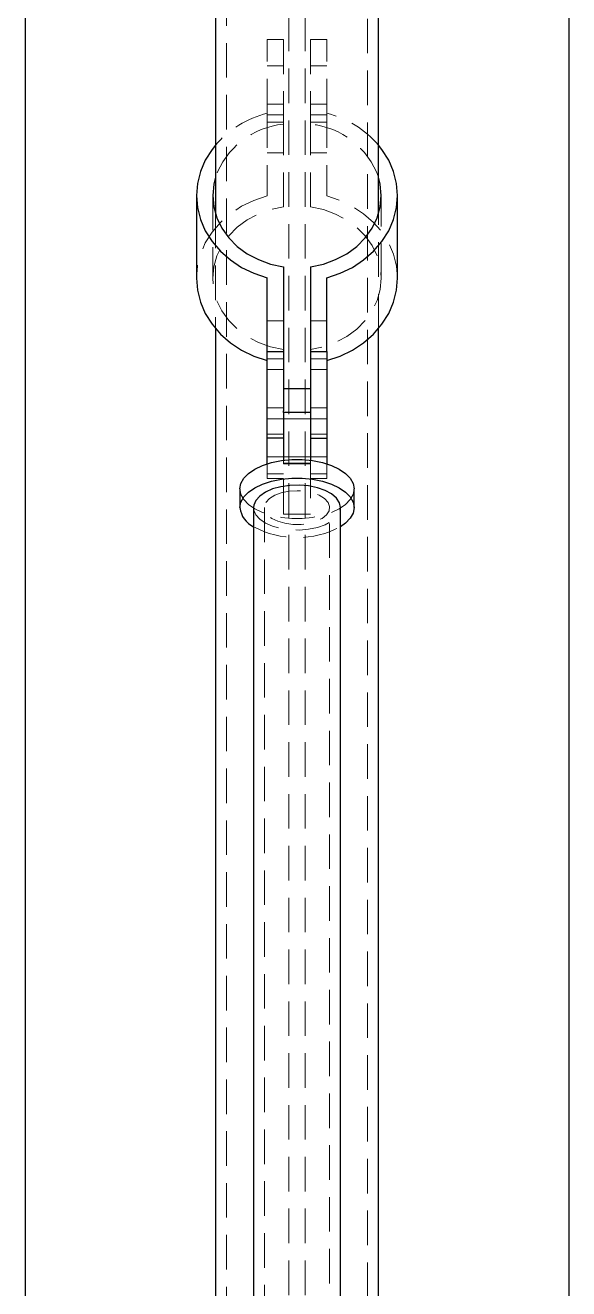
# Model space of a CAD drawing. Header units: millimetres. Extents: x 25083 to 52777, y 24772 to 45779.
# Drawn here: x 45035.9 to 45135.9, y 40165.1 to 40397.3 of the extents above; entities that cross this region are included whole.
import ezdxf

# ---------------------------------------------------------------- set-up
doc = ezdxf.new("R2010")
doc.units = ezdxf.units.MM
doc.linetypes.add('HIDDEN', pattern=[9.525, 6.35, -3.175])

msp = doc.modelspace()

# ---------------------------------------------------------------- linework, layer by layer
at = {"color": 7, "linetype": 'HIDDEN', "lineweight": 18}
for p, q in [((45084.421, 40703.711), (45084.421, 38386.238)), ((45087.421, 40703.711), (45087.421, 38386.238)), ((45072.921, 40489.333), (45072.921, 40049.298)), ((45098.921, 40049.298), (45098.921, 40489.333)), ((45080.421, 40381.181), (45080.421, 40394.736)), ((45080.421, 40394.736), (45083.421, 40394.736)), ((45083.421, 40394.736), (45083.421, 40379.156)), ((45088.421, 40394.736), (45088.421, 40379.156)), ((45088.421, 40394.736), (45091.421, 40394.736)), ((45091.421, 40381.181), (45091.421, 40394.736)), ((45083.421, 40389.869), (45080.421, 40389.869)), ((45091.421, 40389.869), (45088.421, 40389.869)), ((45080.421, 40382.869), (45083.421, 40382.869)), ((45088.421, 40382.869), (45091.421, 40382.869)), ((45080.421, 40381.181), (45080.421, 40365.978)), ((45083.421, 40380.871), (45080.421, 40380.871)), ((45091.421, 40380.871), (45088.421, 40380.871)), ((45091.421, 40381.181), (45091.421, 40365.978)), ((45080.421, 40379.532), (45083.421, 40379.532)), ((45083.421, 40363.952), (45083.421, 40379.156)), ((45088.421, 40379.532), (45091.421, 40379.532)), ((45088.421, 40363.952), (45088.421, 40379.156)), ((45080.421, 40373.871), (45083.421, 40373.871)), ((45088.421, 40373.871), (45091.421, 40373.871)), ((45070.421, 40366.063), (45070.421, 40350.859)), ((45101.421, 40350.859), (45101.421, 40366.063)), ((45070.921, 40362.721), (45070.921, 40341.591)), ((45100.921, 40341.591), (45100.921, 40362.721)), ((45083.421, 40343.051), (45080.421, 40343.051)), ((45091.421, 40343.051), (45088.421, 40343.051)), ((45080.421, 40336.051), (45083.421, 40336.051)), ((45088.421, 40336.051), (45091.421, 40336.051)), ((45083.421, 40334.053), (45080.421, 40334.053)), ((45091.421, 40334.053), (45088.421, 40334.053)), ((45080.421, 40327.053), (45083.421, 40327.053)), ((45088.421, 40327.053), (45091.421, 40327.053)), ((45083.421, 40325.029), (45080.421, 40325.029)), ((45088.421, 40325.029), (45083.421, 40325.029)), ((45091.421, 40325.029), (45088.421, 40325.029)), ((45080.421, 40322.187), (45083.421, 40322.187)), ((45088.421, 40322.187), (45091.421, 40322.187)), ((45080.421, 40318.029), (45083.421, 40318.029)), ((45083.421, 40318.029), (45088.421, 40318.029)), ((45083.421, 40317.388), (45083.421, 40316.768)), ((45088.421, 40318.029), (45091.421, 40318.029)), ((45088.421, 40317.388), (45088.421, 40316.768)), ((45080.421, 40314.029), (45080.421, 40316.739)), ((45083.421, 40314.87), (45080.421, 40314.87)), ((45083.421, 40316.875), (45088.421, 40316.875)), ((45083.421, 40316.768), (45088.421, 40316.768)), ((45083.421, 40307.46), (45083.421, 40316.768)), ((45088.421, 40316.768), (45088.421, 40307.46)), ((45088.421, 40314.87), (45091.421, 40314.87)), ((45091.421, 40316.739), (45091.421, 40314.029)), ((45080.421, 40314.029), (45083.421, 40314.029)), ((45088.421, 40314.029), (45091.421, 40314.029)), ((45079.921, 40308.69), (45079.921, 40137.51)), ((45091.921, 40137.51), (45091.921, 40308.69)), ((45088.421, 40307.46), (45083.421, 40307.46))]:
    msp.add_line(p, q, dxfattribs=at)
at = {"color": 7, "linetype": 'Continuous', "lineweight": 25}
for p, q in [((45035.921, 40505.411), (45035.921, 39887.56)), ((45135.921, 40505.411), (45135.921, 39887.56)), ((45070.921, 40481.618), (45070.921, 40362.721)), ((45100.921, 40362.721), (45100.921, 40481.618)), ((45067.421, 40366.063), (45067.421, 40350.859)), ((45104.421, 40350.859), (45104.421, 40366.063)), ((45083.421, 40352.97), (45083.421, 40337.39)), ((45088.421, 40352.97), (45088.421, 40337.39)), ((45080.421, 40337.39), (45080.421, 40350.945)), ((45091.421, 40337.39), (45091.421, 40350.945)), ((45070.921, 40341.591), (45070.921, 40127.358)), ((45100.921, 40127.358), (45100.921, 40341.591)), ((45080.421, 40337.39), (45083.421, 40337.39)), ((45080.421, 40321.486), (45080.421, 40337.39)), ((45083.421, 40337.39), (45083.421, 40326.461)), ((45088.421, 40337.39), (45091.421, 40337.39)), ((45088.421, 40337.39), (45088.421, 40326.461)), ((45091.421, 40337.39), (45091.421, 40321.486)), ((45088.421, 40330.529), (45083.421, 40330.529)), ((45083.421, 40326.183), (45083.421, 40326.461)), ((45088.421, 40326.461), (45088.421, 40326.183)), ((45083.421, 40326.183), (45083.421, 40317.388)), ((45088.421, 40326.183), (45083.421, 40326.183)), ((45088.421, 40326.183), (45088.421, 40317.388)), ((45083.421, 40321.486), (45080.421, 40321.486)), ((45080.421, 40316.739), (45080.421, 40321.486)), ((45088.421, 40321.486), (45091.421, 40321.486)), ((45091.421, 40321.486), (45091.421, 40316.739)), ((45075.421, 40312.114), (45075.421, 40308.69)), ((45096.421, 40308.69), (45096.421, 40312.114)), ((45077.921, 40308.69), (45077.921, 40141.026)), ((45093.921, 40141.026), (45093.921, 40308.69))]:
    msp.add_line(p, q, dxfattribs=at)
at = {"color": 7, "linetype": 'Continuous', "lineweight": 25, "flags": 128}
for points in [[(45070.921, 40375.331), (45070.286, 40374.527), (45069.051, 40372.563), (45068.151, 40370.469), (45067.604, 40368.288), (45067.421, 40366.063), (45067.604, 40363.838), (45068.151, 40361.657), (45069.051, 40359.564), (45070.286, 40357.599), (45071.83, 40355.802), (45073.655, 40354.21), (45075.723, 40352.852), (45077.993, 40351.756), (45080.421, 40350.945)], [(45091.421, 40350.945), (45093.848, 40351.756), (45096.118, 40352.852), (45098.186, 40354.21), (45100.011, 40355.802), (45101.556, 40357.599), (45102.79, 40359.564), (45103.69, 40361.657), (45104.237, 40363.838), (45104.421, 40366.063), (45104.237, 40368.288), (45103.69, 40370.469), (45102.79, 40372.563), (45101.556, 40374.527), (45100.921, 40375.331)], [(45070.921, 40369.406), (45070.61, 40368.131), (45070.421, 40366.063), (45070.61, 40363.995), (45071.174, 40361.977), (45072.098, 40360.06), (45073.361, 40358.289), (45074.931, 40356.708), (45076.769, 40355.356), (45078.831, 40354.266), (45081.066, 40353.464), (45083.421, 40352.97)], [(45088.421, 40352.97), (45090.775, 40353.464), (45093.01, 40354.266), (45095.072, 40355.356), (45096.911, 40356.708), (45098.48, 40358.289), (45099.743, 40360.06), (45100.667, 40361.977), (45101.231, 40363.995), (45101.421, 40366.063), (45101.231, 40368.131), (45100.921, 40369.406)], [(45067.421, 40350.859), (45067.604, 40348.634), (45068.151, 40346.453), (45069.051, 40344.36), (45070.286, 40342.395), (45071.83, 40340.599), (45073.655, 40339.006), (45075.723, 40337.648), (45077.993, 40336.553), (45080.421, 40335.741)], [(45091.421, 40335.741), (45093.848, 40336.553), (45096.118, 40337.648), (45098.186, 40339.006), (45100.011, 40340.599), (45101.556, 40342.395), (45102.79, 40344.36), (45103.69, 40346.453), (45104.237, 40348.634), (45104.421, 40350.859)], [(45075.421, 40312.114), (45075.599, 40313.112), (45076.13, 40314.076), (45076.993, 40314.973), (45078.161, 40315.772), (45079.593, 40316.447), (45081.24, 40316.975), (45083.047, 40317.337), (45084.952, 40317.521), (45086.889, 40317.521), (45088.794, 40317.337), (45090.601, 40316.975), (45092.248, 40316.447), (45093.68, 40315.772), (45094.848, 40314.973), (45095.712, 40314.076), (45096.242, 40313.112), (45096.421, 40312.114), (45096.421, 40312.114)], [(45075.421, 40308.69), (45075.599, 40309.688), (45076.13, 40310.652), (45076.993, 40311.549), (45078.161, 40312.349), (45079.593, 40313.024), (45081.24, 40313.551), (45083.047, 40313.913), (45084.952, 40314.097), (45086.889, 40314.097), (45088.794, 40313.913), (45090.601, 40313.551), (45092.248, 40313.024), (45093.68, 40312.349), (45094.848, 40311.549), (45095.712, 40310.652), (45096.242, 40309.688), (45096.421, 40308.69), (45096.242, 40307.693), (45095.712, 40306.729), (45094.848, 40305.832), (45093.921, 40305.174)], [(45093.921, 40308.69), (45093.734, 40309.58), (45093.181, 40310.428), (45092.289, 40311.194), (45091.1, 40311.844), (45089.668, 40312.346), (45088.061, 40312.677), (45086.354, 40312.821), (45084.626, 40312.773), (45082.96, 40312.534), (45081.431, 40312.115), (45080.113, 40311.535), (45079.066, 40310.823), (45078.339, 40310.011), (45077.968, 40309.138), (45077.921, 40308.69)]]:
    msp.add_lwpolyline(points, dxfattribs=at)
at = {"color": 7, "linetype": 'HIDDEN', "lineweight": 18, "flags": 128}
for points in [[(45080.421, 40365.978), (45077.993, 40365.166), (45075.723, 40364.071), (45073.655, 40362.713), (45071.83, 40361.12), (45070.286, 40359.324), (45069.051, 40357.359), (45068.151, 40355.265), (45067.604, 40353.085), (45067.421, 40350.859)], [(45104.421, 40350.859), (45104.237, 40353.085), (45103.69, 40355.265), (45102.79, 40357.359), (45101.556, 40359.324), (45100.011, 40361.12), (45098.186, 40362.713), (45096.118, 40364.071), (45093.848, 40365.166), (45091.421, 40365.978)], [(45083.421, 40337.767), (45081.066, 40338.26), (45078.831, 40339.062), (45076.769, 40340.152), (45074.931, 40341.504), (45073.361, 40343.085), (45072.098, 40344.856), (45071.174, 40346.774), (45070.61, 40348.791), (45070.421, 40350.859), (45070.61, 40352.928), (45071.174, 40354.945), (45072.098, 40356.863), (45073.361, 40358.634), (45074.931, 40360.215), (45076.769, 40361.567), (45078.831, 40362.657), (45081.066, 40363.459), (45083.421, 40363.952)], [(45088.421, 40363.952), (45090.775, 40363.459), (45093.01, 40362.657), (45095.072, 40361.567), (45096.911, 40360.215), (45098.48, 40358.634), (45099.743, 40356.863), (45100.667, 40354.945), (45101.231, 40352.928), (45101.421, 40350.859), (45101.231, 40348.791), (45100.667, 40346.774), (45099.743, 40344.856), (45098.48, 40343.085), (45096.911, 40341.504), (45095.072, 40340.152), (45093.01, 40339.062), (45090.775, 40338.26), (45088.421, 40337.767)], [(45096.421, 40312.114), (45096.242, 40311.116), (45095.712, 40310.153), (45094.848, 40309.256), (45093.68, 40308.456), (45092.248, 40307.781), (45090.601, 40307.253), (45088.794, 40306.891), (45086.889, 40306.707), (45084.952, 40306.707), (45083.047, 40306.891), (45081.24, 40307.253), (45079.593, 40307.781), (45078.161, 40308.456), (45076.993, 40309.256), (45076.13, 40310.153), (45075.599, 40311.116), (45075.421, 40312.114), (45075.421, 40312.114)], [(45085.921, 40311.793), (45084.428, 40311.696), (45083.03, 40311.409), (45081.813, 40310.952), (45080.855, 40310.353), (45080.214, 40309.649), (45079.932, 40308.885), (45080.027, 40308.109), (45080.492, 40307.369), (45081.298, 40306.713), (45082.394, 40306.18), (45083.712, 40305.806), (45085.169, 40305.612), (45086.673, 40305.612), (45088.129, 40305.806), (45089.447, 40306.18), (45090.544, 40306.713), (45091.35, 40307.369), (45091.814, 40308.109), (45091.909, 40308.885), (45091.627, 40309.649), (45090.987, 40310.353), (45090.028, 40310.952), (45088.811, 40311.409), (45087.413, 40311.696), (45085.921, 40311.793)], [(45077.921, 40308.69), (45077.968, 40308.243), (45078.339, 40307.369), (45079.066, 40306.558), (45080.113, 40305.845), (45081.431, 40305.266), (45082.96, 40304.847), (45084.626, 40304.608), (45086.354, 40304.559), (45088.061, 40304.704), (45089.668, 40305.035), (45091.1, 40305.537), (45092.289, 40306.187), (45093.181, 40306.953), (45093.734, 40307.801), (45093.921, 40308.69)]]:
    msp.add_lwpolyline(points, dxfattribs=at)
at = {"color": 7, "linetype": 'HIDDEN', "lineweight": 18}
for centre, radius, start, end in [((45084.928, 40363.224), 18.515, 104.09021, 139.16175), ((45086.848, 40363.118), 18.633, 40.95302, 75.79502), ((45084.81, 40364.488), 14.734, 95.40906, 160.50172), ((45087.032, 40364.488), 14.734, 19.49828, 84.59094), ((45085.921, 40320.173), 17, 241.92722, 298.07278)]:
    msp.add_arc(centre, radius, start, end, dxfattribs=at)
at = {"color": 7, "linetype": 'Continuous', "lineweight": 25}
msp.add_arc((45079.854, 40309.195), 4.462, 186.49029, 244.32433, dxfattribs=at)

doc.saveas('drawing.dxf')
